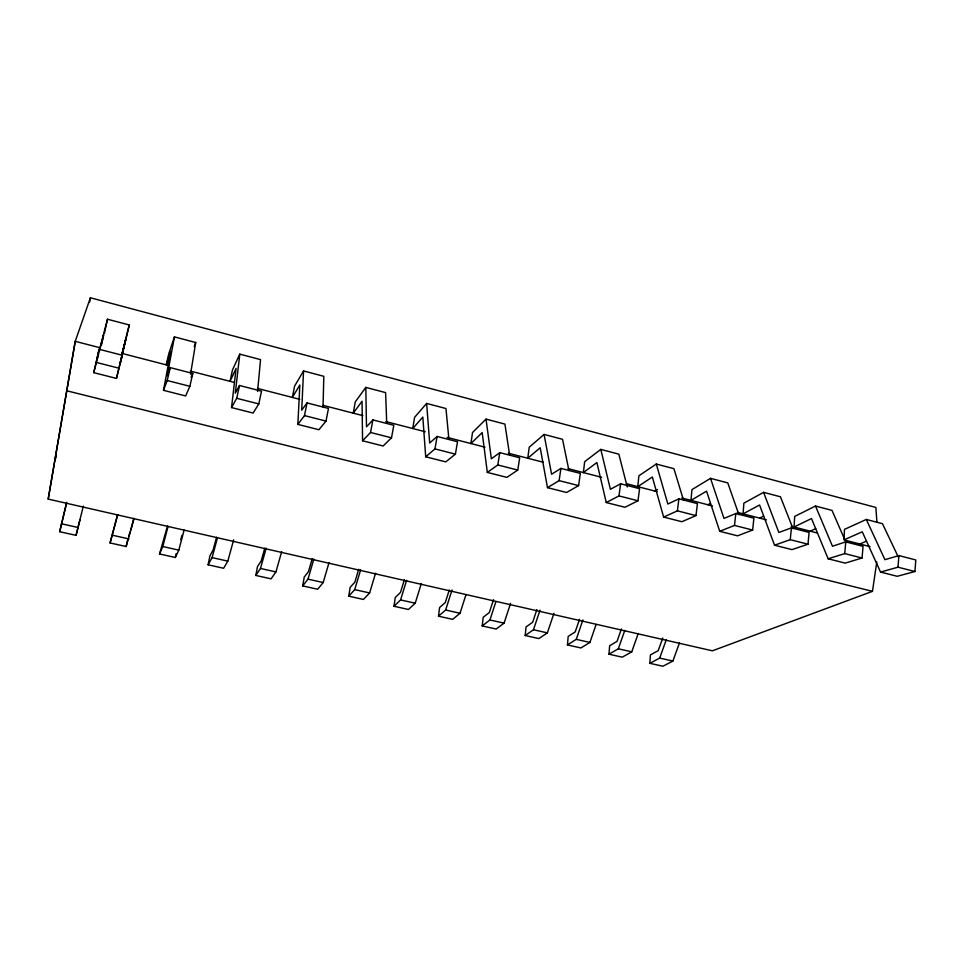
<?xml version="1.0" encoding="UTF-8"?>
<svg xmlns="http://www.w3.org/2000/svg" width="964" height="964" viewBox="0 0 964 964"><rect width="100%" height="100%" fill="white"/><g stroke="black" fill="none" stroke-linecap="round" stroke-linejoin="round"><path stroke-width="1.45" d="M323.024 406.856L323.82 376.309L303.552 370.959L294.586 386.106L292.369 397.433L299.84 384.998L297.864 424.389L318.927 429.727L325.989 421.087L328.495 408.447L307.058 402.916L301.708 410.182L303.552 370.959M679.475 642.88L672.896 661.051L662.919 666.232L649.869 663.328L650.411 654.893L658.219 650.64L662.774 637.963M914.932 571.519L915.8 559.951L898.906 555.589L884.916 559.674L866.299 519.451L844.476 529.381L843.97 539.9L862.262 531.803L880.542 572.062L897.219 576.291L914.932 571.519L898.002 567.193L880.542 572.062M638.252 633.456L631.757 651.821L622.262 657.171L608.995 654.207L609.646 645.735L617.068 641.337L621.419 628.938M898.002 567.193L898.906 555.589M862.069 558.011L863.057 546.347L845.777 541.889L832.462 546.227L815.496 506.04L794.71 516.403L794.047 527.007L811.483 518.548L828.136 558.783L845.187 563.109L862.069 558.011L844.741 553.589L828.136 558.783M596.126 624.455L589.92 642.422L580.931 647.953L567.447 644.94L568.194 636.421L575.219 631.878L579.497 619.346M844.741 553.589L845.777 541.889M257.593 391.468L260.533 359.608L239.783 354.137L232.481 369.923L230.047 381.334L236.108 368.368L231.529 407.579L253.122 413.05L258.798 403.916L261.509 391.167L239.518 385.492L235.3 393.167L239.783 354.137M807.977 544.202L809.109 532.429L791.432 527.862L778.84 532.477L763.584 492.351L743.871 503.16L743.075 513.836L759.584 505.003L774.538 545.202L791.974 549.613L807.977 544.202L790.251 539.671L774.538 545.202M553.951 613.321L547.359 632.866L538.9 638.578L525.187 635.517L526.055 626.949L532.646 622.262L536.876 609.597M790.251 539.671L791.432 527.862M752.631 530.055L753.908 518.186L735.821 513.523L723.976 518.415L710.528 478.349L691.935 489.628L690.983 500.388L706.552 491.158L719.722 531.309L737.556 535.827L752.631 530.055L734.484 525.428L719.722 531.309M734.484 525.428L735.821 513.523M510.559 603.392L504.076 623.154L496.159 629.046L482.205 625.937L483.193 617.309L489.351 612.477L493.508 599.68M695.984 515.595L697.418 503.618L678.897 498.834L667.847 504.027L656.279 464.033L638.879 475.806L637.77 486.639L652.339 477.011L663.642 517.09L681.885 521.717L695.984 515.595L677.403 510.848L663.642 517.09M677.403 510.848L678.897 498.834M465.961 594.728L460.033 613.261L452.682 619.346L438.487 616.189L439.596 607.513L445.308 602.524L449.272 589.98M637.987 500.774L639.578 488.688L620.611 483.795L610.393 489.302L600.813 449.393L584.654 461.684L583.377 472.589L596.897 462.539L606.248 502.545L624.925 507.281L637.987 500.774L618.972 495.918L606.248 502.545M618.972 495.918L620.611 483.795M421.304 583.63L415.219 603.199L408.447 609.489L394.011 606.272L395.252 597.547L400.494 592.402L404.386 579.726M544.07 434.427L529.224 447.236L527.778 458.237L540.202 447.742L547.492 487.651L566.615 492.496L578.593 485.603L580.352 473.408L560.928 468.408L551.589 474.228L544.07 434.427L562.53 439.295L568.965 470.601M876.903 522.247L875.89 507.45L90.399 297.768L75.228 341.34L48.2 499.087L712.372 650.821L872.456 591.342L876.77 562.048M547.492 487.651L559.108 480.626L560.928 468.408M375.586 573.182L369.61 592.956L363.452 599.451L348.763 596.174L350.125 587.413L354.885 582.087L358.704 569.278M486.025 419.111L472.541 432.474L470.914 443.548L482.181 432.595L487.326 472.408L506.907 477.373L517.752 470.071L519.692 457.767L499.786 452.634L491.363 458.792L486.025 419.111L504.919 424.1L509.619 454.996M487.326 472.408L497.798 464.961L499.786 452.634M190.547 374.189L195.716 342.509L174.448 336.894L168.881 353.354L166.23 364.85L170.833 351.33L163.506 390.336L185.654 395.951L189.86 386.311L192.788 373.442L170.218 367.609L167.194 375.707L174.448 336.894M48.2 499.087L75.228 341.34L100.015 347.751M329.049 562.542L323.193 582.545L317.662 589.245L302.708 585.907L304.214 577.087L308.456 571.604L312.216 558.65M426.63 403.434L414.568 417.364L412.761 428.522L422.822 417.099L425.702 456.791L445.754 461.877L455.406 454.14L457.526 441.729L437.126 436.463L429.679 442.982L426.63 403.434L445.958 408.531L448.911 439.331M425.702 456.791L434.957 448.911L437.126 436.463M89.592 302.166L90.399 297.768M365.814 387.395L355.27 401.916L353.258 413.158L362.054 401.241L362.572 440.789L383.118 445.995L391.505 437.825L393.818 425.293L372.911 419.906L366.489 426.787L365.814 387.395L385.6 392.613L386.733 423.292M281.669 551.709L275.933 571.929L271.053 578.846L255.834 575.448L257.484 566.591L261.208 560.928L264.775 548.215M362.572 440.789L370.538 432.462L372.911 419.906M233.65 539.864L227.817 561.12L223.624 568.266L208.116 564.808L209.911 555.891L213.092 550.046L216.575 537.201M297.864 424.389L304.491 415.592L307.058 402.916M93.725 372.658L99.099 349.269L122.271 355.246L116.451 378.418L93.725 372.658L98.641 353.981M99.099 349.269L97.34 357.801L107.486 319.229L129.284 324.976L120.09 363.633L122.271 355.246M167.507 525.983L159.542 553.975L175.328 557.493L176.135 553.661M101.485 345.148L103.618 335.279M104.377 333.532L107.486 319.229M231.529 407.579L236.734 398.289L239.518 385.492M83.326 506.136L76.06 535.357L59.696 531.718L66.661 502.328M117.524 514.559L110.077 542.949L126.151 546.528L127.899 538.816M163.506 390.336L167.218 380.527L170.218 367.609M116.451 378.418L125.706 339.545L122.139 353.463L124.609 343.353M66.516 503.304L59.696 531.718M76.06 535.357L79.892 519.957M110.077 542.949L117.741 514.897M124.959 341.907L129.284 324.976M130.779 529.911L133.755 518.271M126.151 546.528L134.092 518.632M159.542 553.975L162.796 546.528L168.085 526.392M99.388 351.101L103.546 335.303M180.774 539.695L181.919 535.382M175.328 557.493L178.81 550.131L184.136 530.055M208.116 564.808L212.092 557.602L217.503 537.683M255.834 575.448L260.485 568.459L266.185 548.179M302.708 585.907L308.022 579.135L313.842 559.072M348.763 596.174L354.716 589.619L360.657 569.772M394.011 606.272L400.578 599.921L406.627 580.28M438.487 616.189L445.645 610.031L451.996 590.004M482.205 625.937L489.941 619.973L495.93 601.572M54.912 460.587L56.322 456.346M525.187 635.517L533.466 629.757L540.021 610.14M567.447 644.94L576.255 639.361L582.907 619.948M608.995 654.207L618.322 648.808L624.793 630.384M128.634 536.297L130.405 531.369M649.869 663.328L659.689 658.087L666.245 639.855M194.186 346.57L195.716 342.509M191.077 377.418L192.788 373.442M655.074 491.11L657.556 489.531M707.925 504.762L710.372 503.365M759.644 518.126L763.524 516.114M810.278 531.2L815.725 528.634M859.864 544.009L866.491 541.153M61.455 523.777L78.06 527.501M112.595 535.261L128.911 538.924M162.796 546.528L178.81 550.131M212.092 557.602L227.817 561.12M260.485 568.459L275.933 571.929M308.022 579.135L323.193 582.545M354.716 589.619L369.61 592.956M400.578 599.921L415.219 603.199M445.645 610.031L460.033 613.261M489.941 619.973L504.076 623.154M533.466 629.757L547.359 632.866M576.255 639.361L589.92 642.422M618.322 648.808L631.757 651.821M659.689 658.087L672.896 661.051M66.624 390.757L872.456 591.342M95.858 362.295L119.102 368.236M167.218 380.527L189.86 386.311M236.734 398.289L258.798 403.916M304.491 415.592L325.989 421.087M370.538 432.462L391.505 437.825M434.957 448.911L455.406 454.14M497.798 464.961L517.752 470.071M559.108 480.626L578.593 485.603M121.886 353.402L169.001 365.561M190.426 371.104L234.397 382.455M257.509 388.432L299.792 399.349M323.133 405.374L362.934 415.653M385.829 421.569L425.208 431.739M447.079 437.391L484.988 447.188M508.317 453.213L543.322 462.25M568.109 468.649L601.644 477.313M626.443 483.711L657.062 491.628M681.849 498.027L712.48 505.943M737.267 512.342L766.428 519.873M791.215 526.272L817.472 533.056M845.175 540.214L869.962 546.612M600.813 449.393L618.852 454.164L627.263 486.965M656.279 464.033L673.92 468.685L683.5 500.135M710.528 478.349L727.784 482.904L738.918 514.704M763.584 492.351L780.466 496.797L793.011 528.646M815.496 506.04L832.016 510.402L846.031 542.563M866.299 519.451L882.47 523.717L898.412 557.24"/></g></svg>
